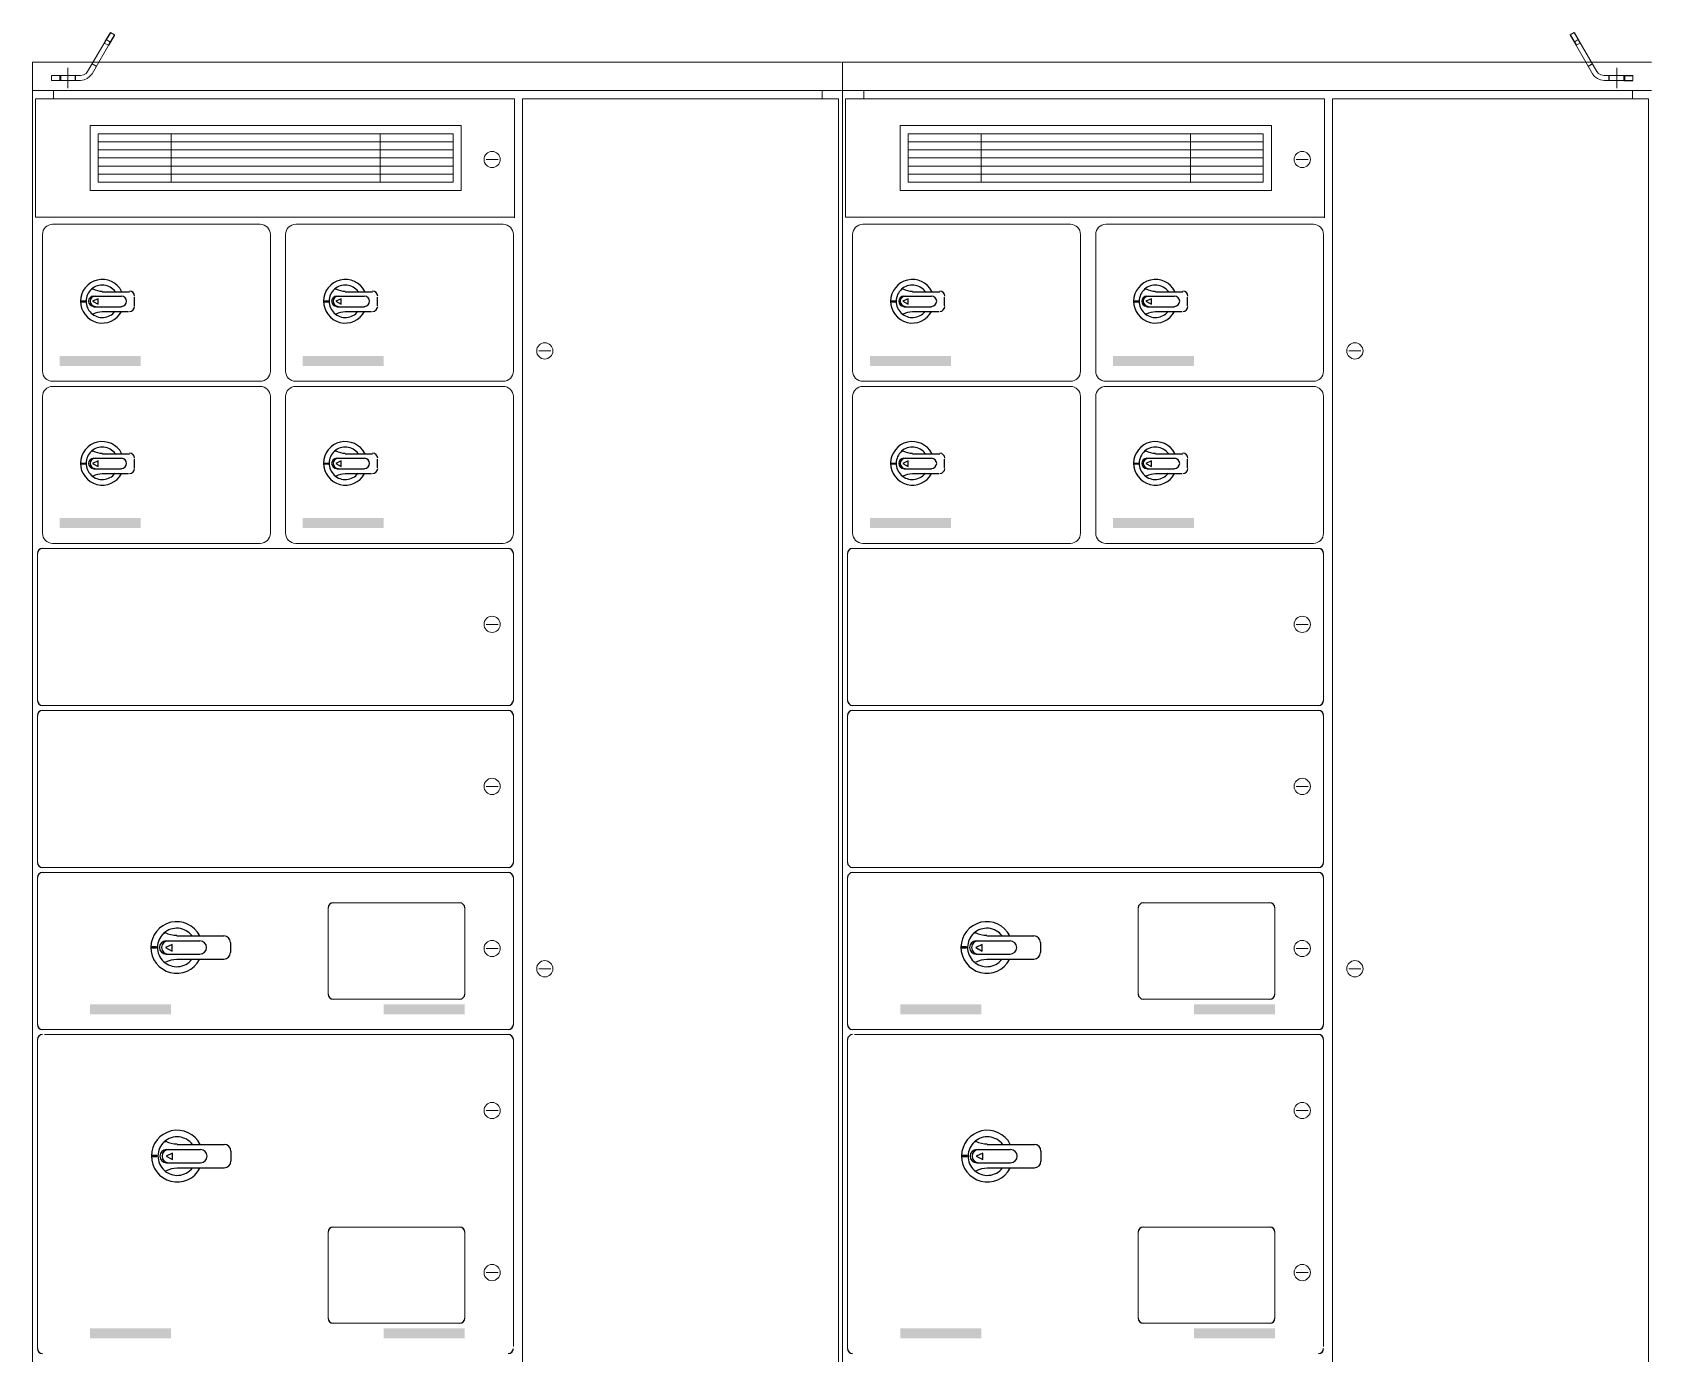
# Model space of a CAD drawing. Extents: x -5343388 to 7033982, y -486386 to 188356.
# Drawn here: x 889465 to 893782, y 136439 to 139961 of the extents above; entities that cross this region are included whole.
import ezdxf

# ---------------------------------------------------------------- set-up
doc = ezdxf.new("R2010")
doc.units = 0
doc.header["$MEASUREMENT"] = 0
doc.linetypes.add('EPLANLINE7', pattern=[0])
doc.layers.add('E12', color=40, linetype='Continuous', lineweight=20)

msp = doc.modelspace()

# ---------------------------------------------------------------- linework, layer by layer
at = {"layer": 'E12', "color": 1, "linetype": 'EPLANLINE7', "lineweight": 13}
for p, q in [((889673.04627, 139961.08138), (889612.29627, 139857.13138)), ((889683.84627, 139954.33138), (889624.44627, 139850.38138)), ((889667.64627, 139927.33138), (889656.84627, 139932.73138)), ((889673.04627, 139935.43138), (889662.24627, 139942.18138)), ((889683.84627, 139954.33138), (889673.04627, 139961.08138)), ((893565.09627, 139954.33138), (893575.89627, 139961.08138)), ((893565.09627, 139954.33138), (893624.49627, 139850.38138)), ((893575.89627, 139961.08138), (893636.64627, 139857.13138)), ((893575.89627, 139935.43138), (893586.69627, 139942.18138)), ((893581.29627, 139927.33138), (893592.09627, 139932.73138)), ((889465.14627, 135129.43138), (889465.14627, 139881.43138)), ((891622.44627, 139881.43138), (889465.14627, 139881.43138)), ((891625.14627, 139881.43138), (891625.14627, 135129.43138)), ((891625.14627, 135129.43138), (891625.14627, 139881.43138)), ((893782.44627, 139881.43138), (891625.14627, 139881.43138)), ((889516.44627, 139832.83138), (889516.44627, 139846.33138)), ((889593.39627, 139846.33138), (889516.44627, 139846.33138)), ((889538.04627, 139832.83138), (889538.04627, 139846.33138)), ((889540.74627, 139832.83138), (889540.74627, 139846.33138)), ((889559.64627, 139812.58138), (889559.64627, 139866.58138)), ((889579.89627, 139832.83138), (889579.89627, 139846.33138)), ((889601.49627, 139847.68138), (889593.39627, 139846.33138)), ((889608.24627, 139851.73138), (889601.49627, 139847.68138)), ((889610.94627, 139838.23138), (889602.84627, 139834.18138)), ((889612.29627, 139857.13138), (889608.24627, 139851.73138)), ((889617.69627, 139843.63138), (889610.94627, 139838.23138)), ((889624.44627, 139850.38138), (889617.69627, 139843.63138)), ((889635.24627, 139870.63138), (889624.44627, 139877.38138)), ((893624.49627, 139850.38138), (893629.89627, 139843.63138)), ((893629.89627, 139843.63138), (893637.99627, 139838.23138)), ((893636.64627, 139857.13138), (893640.69627, 139851.73138)), ((893637.99627, 139838.23138), (893646.09627, 139834.18138)), ((893640.69627, 139851.73138), (893647.44627, 139847.68138)), ((893647.44627, 139847.68138), (893655.54627, 139846.33138)), ((893655.54627, 139846.33138), (893732.49627, 139846.33138)), ((893669.04627, 139832.83138), (893669.04627, 139846.33138)), ((893689.29627, 139812.58138), (893689.29627, 139866.58138)), ((893708.19627, 139832.83138), (893708.19627, 139846.33138)), ((893710.89627, 139832.83138), (893710.89627, 139846.33138)), ((893732.49627, 139832.83138), (893732.49627, 139846.33138)), ((889465.14627, 139805.83138), (891622.44627, 139805.83138)), ((889593.39627, 139832.83138), (889516.44627, 139832.83138)), ((889521.84627, 139805.83138), (889521.84627, 139784.23138)), ((889602.84627, 139834.18138), (889593.39627, 139832.83138)), ((891571.14627, 139784.23138), (891571.14627, 139805.83138)), ((891625.14627, 139805.83138), (893782.44627, 139805.83138)), ((891681.84627, 139805.83138), (891681.84627, 139784.23138)), ((893646.09627, 139834.18138), (893655.54627, 139832.83138)), ((893655.54627, 139832.83138), (893732.49627, 139832.83138)), ((893731.14627, 139784.23138), (893731.14627, 139805.83138)), ((889473.24627, 139784.23138), (890750.34627, 139784.23138)), ((889473.24627, 139784.23138), (889473.24627, 139468.33138)), ((890750.34627, 139784.23138), (890750.34627, 139466.98138)), ((890771.94627, 139784.23138), (890771.94627, 135194.23138)), ((890771.94627, 139784.23138), (891614.34627, 139784.23138)), ((891614.34627, 139784.23138), (891614.34627, 135194.23138)), ((891633.24627, 139784.23138), (892910.34627, 139784.23138)), ((891633.24627, 139784.23138), (891633.24627, 139468.33138)), ((892910.34627, 139784.23138), (892910.34627, 139466.98138)), ((892931.94627, 139784.23138), (892931.94627, 135194.23138)), ((892931.94627, 139784.23138), (893774.34627, 139784.23138)), ((893774.34627, 139784.23138), (893774.34627, 135194.23138)), ((889619.04627, 139712.68138), (890608.59627, 139712.68138)), ((889619.04627, 139539.88138), (889619.04627, 139712.68138)), ((890608.59627, 139712.68138), (890608.59627, 139539.88138)), ((891779.04627, 139712.68138), (892768.59627, 139712.68138)), ((891779.04627, 139539.88138), (891779.04627, 139712.68138)), ((892768.59627, 139712.68138), (892768.59627, 139539.88138)), ((889640.64627, 139691.08138), (890586.99627, 139691.08138)), ((889640.64627, 139561.48138), (889640.64627, 139691.08138)), ((889640.64627, 139669.48138), (890586.99627, 139669.48138)), ((889835.04627, 139691.08138), (889835.04627, 139561.48138)), ((890392.59627, 139691.08138), (890392.59627, 139561.48138)), ((890586.99627, 139691.08138), (890586.99627, 139561.48138)), ((891800.64627, 139691.08138), (892746.99627, 139691.08138)), ((891800.64627, 139561.48138), (891800.64627, 139691.08138)), ((891800.64627, 139669.48138), (892746.99627, 139669.48138)), ((891995.04627, 139691.08138), (891995.04627, 139561.48138)), ((892552.59627, 139691.08138), (892552.59627, 139561.48138)), ((892746.99627, 139691.08138), (892746.99627, 139561.48138)), ((889640.64627, 139647.88138), (890586.99627, 139647.88138)), ((889640.64627, 139626.28138), (890586.99627, 139626.28138)), ((890674.74627, 139622.23138), (890707.14627, 139622.23138)), ((891800.64627, 139647.88138), (892746.99627, 139647.88138)), ((891800.64627, 139626.28138), (892746.99627, 139626.28138)), ((892834.74627, 139622.23138), (892867.14627, 139622.23138)), ((889640.64627, 139604.68138), (890586.99627, 139604.68138)), ((889640.64627, 139583.08138), (890586.99627, 139583.08138)), ((891800.64627, 139604.68138), (892746.99627, 139604.68138)), ((891800.64627, 139583.08138), (892746.99627, 139583.08138)), ((890608.59627, 139539.88138), (889619.04627, 139539.88138)), ((890586.99627, 139561.48138), (889640.64627, 139561.48138)), ((892768.59627, 139539.88138), (891779.04627, 139539.88138)), ((892746.99627, 139561.48138), (891800.64627, 139561.48138)), ((890750.34627, 139468.33138), (889473.24627, 139468.33138)), ((889519.14627, 139449.43138), (890072.64627, 139449.43138)), ((890167.14627, 139449.43138), (890720.64627, 139449.43138)), ((892910.34627, 139468.33138), (891633.24627, 139468.33138)), ((891679.14627, 139449.43138), (892232.64627, 139449.43138)), ((892327.14627, 139449.43138), (892880.64627, 139449.43138)), ((889492.14627, 139057.93138), (889492.14627, 139422.43138)), ((890099.64627, 139422.43138), (890099.64627, 139057.93138)), ((890140.14627, 139057.93138), (890140.14627, 139422.43138)), ((890747.64627, 139422.43138), (890747.64627, 139057.93138)), ((891652.14627, 139057.93138), (891652.14627, 139422.43138)), ((892259.64627, 139422.43138), (892259.64627, 139057.93138)), ((892300.14627, 139057.93138), (892300.14627, 139422.43138)), ((892907.64627, 139422.43138), (892907.64627, 139057.93138)), ((890815.14627, 139111.93138), (890847.54627, 139111.93138)), ((892975.14627, 139111.93138), (893007.54627, 139111.93138)), ((889519.14627, 139030.93138), (890072.64627, 139030.93138)), ((889519.14627, 139017.43138), (890072.64627, 139017.43138)), ((890167.14627, 139030.93138), (890720.64627, 139030.93138)), ((890167.14627, 139017.43138), (890720.64627, 139017.43138)), ((891679.14627, 139030.93138), (892232.64627, 139030.93138)), ((891679.14627, 139017.43138), (892232.64627, 139017.43138)), ((892327.14627, 139030.93138), (892880.64627, 139030.93138)), ((892327.14627, 139017.43138), (892880.64627, 139017.43138)), ((889492.14627, 138625.93138), (889492.14627, 138990.43138)), ((890099.64627, 138990.43138), (890099.64627, 138625.93138)), ((890140.14627, 138625.93138), (890140.14627, 138990.43138)), ((890747.64627, 138990.43138), (890747.64627, 138625.93138)), ((891652.14627, 138625.93138), (891652.14627, 138990.43138)), ((892259.64627, 138990.43138), (892259.64627, 138625.93138)), ((892300.14627, 138625.93138), (892300.14627, 138990.43138)), ((892907.64627, 138990.43138), (892907.64627, 138625.93138)), ((890734.14627, 138585.43138), (889492.14627, 138585.43138)), ((889519.14627, 138598.93138), (890072.64627, 138598.93138)), ((890167.14627, 138598.93138), (890720.64627, 138598.93138)), ((892894.14627, 138585.43138), (891652.14627, 138585.43138)), ((891679.14627, 138598.93138), (892232.64627, 138598.93138)), ((892327.14627, 138598.93138), (892880.64627, 138598.93138)), ((889478.64627, 138571.93138), (889478.64627, 138180.43138)), ((890747.64627, 138180.43138), (890747.64627, 138571.93138)), ((891638.64627, 138571.93138), (891638.64627, 138180.43138)), ((892907.64627, 138180.43138), (892907.64627, 138571.93138)), ((890674.74627, 138382.93138), (890707.14627, 138382.93138)), ((892834.74627, 138382.93138), (892867.14627, 138382.93138)), ((889492.14627, 138166.93138), (890734.14627, 138166.93138)), ((891652.14627, 138166.93138), (892894.14627, 138166.93138)), ((889478.64627, 138139.93138), (889478.64627, 137748.43138)), ((890734.14627, 138153.43138), (889492.14627, 138153.43138)), ((890747.64627, 137748.43138), (890747.64627, 138139.93138)), ((891638.64627, 138139.93138), (891638.64627, 137748.43138)), ((892894.14627, 138153.43138), (891652.14627, 138153.43138)), ((892907.64627, 137748.43138), (892907.64627, 138139.93138)), ((890674.74627, 137950.93138), (890707.14627, 137950.93138)), ((892834.74627, 137950.93138), (892867.14627, 137950.93138)), ((889492.14627, 137734.93138), (890734.14627, 137734.93138)), ((891652.14627, 137734.93138), (892894.14627, 137734.93138)), ((889478.64627, 137707.93138), (889478.64627, 137316.43138)), ((890734.14627, 137721.43138), (889492.14627, 137721.43138)), ((890747.64627, 137316.43138), (890747.64627, 137707.93138)), ((891638.64627, 137707.93138), (891638.64627, 137316.43138)), ((892894.14627, 137721.43138), (891652.14627, 137721.43138)), ((892907.64627, 137316.43138), (892907.64627, 137707.93138)), ((890267.04627, 137640.43138), (890604.54627, 137640.43138)), ((892427.04627, 137640.43138), (892764.54627, 137640.43138)), ((890253.54627, 137397.43138), (890253.54627, 137626.93138)), ((890618.04627, 137626.93138), (890618.04627, 137397.43138)), ((892413.54627, 137397.43138), (892413.54627, 137626.93138)), ((892778.04627, 137626.93138), (892778.04627, 137397.43138)), ((890674.74627, 137518.93138), (890707.14627, 137518.93138)), ((892834.74627, 137518.93138), (892867.14627, 137518.93138)), ((890815.14627, 137464.93138), (890847.54627, 137464.93138)), ((892975.14627, 137464.93138), (893007.54627, 137464.93138)), ((890604.54627, 137383.93138), (890267.04627, 137383.93138)), ((892764.54627, 137383.93138), (892427.04627, 137383.93138)), ((889492.14627, 137302.93138), (890734.14627, 137302.93138)), ((891652.14627, 137302.93138), (892894.14627, 137302.93138)), ((889478.64627, 137275.93138), (889478.64627, 136452.43138)), ((890734.14627, 137289.43138), (889497.54627, 137289.43138)), ((890747.64627, 137275.93138), (890747.64627, 136457.83138)), ((891638.64627, 137275.93138), (891638.64627, 136452.43138)), ((892894.14627, 137289.43138), (891657.54627, 137289.43138)), ((892907.64627, 137275.93138), (892907.64627, 136457.83138)), ((890674.74627, 137086.93138), (890707.14627, 137086.93138)), ((892834.74627, 137086.93138), (892867.14627, 137086.93138)), ((890267.04627, 136776.43138), (890604.54627, 136776.43138)), ((892427.04627, 136776.43138), (892764.54627, 136776.43138)), ((890253.54627, 136533.43138), (890253.54627, 136762.93138)), ((890618.04627, 136762.93138), (890618.04627, 136533.43138)), ((892413.54627, 136533.43138), (892413.54627, 136762.93138)), ((892778.04627, 136762.93138), (892778.04627, 136533.43138)), ((890674.74627, 136654.93138), (890707.14627, 136654.93138)), ((892834.74627, 136654.93138), (892867.14627, 136654.93138)), ((890604.54627, 136519.93138), (890267.04627, 136519.93138)), ((892764.54627, 136519.93138), (892427.04627, 136519.93138))]:
    msp.add_line(p, q, dxfattribs=at)
at = {"layer": 'E12', "color": 1, "linetype": 'EPLANLINE7', "lineweight": 25}
for p, q in [((889662.24627, 139942.18138), (889656.84627, 139932.73138)), ((889673.04627, 139961.08138), (889662.24627, 139942.18138)), ((889683.84627, 139954.33138), (889667.64627, 139927.33138)), ((893565.09627, 139954.33138), (893581.29627, 139927.33138)), ((893575.89627, 139961.08138), (893586.69627, 139942.18138)), ((893586.69627, 139942.18138), (893592.09627, 139932.73138)), ((889579.89627, 139832.83138), (889579.89627, 139846.33138)), ((893613.69627, 139870.63138), (893624.49627, 139877.38138)), ((893669.04627, 139832.83138), (893669.04627, 139846.33138)), ((893708.19627, 139846.33138), (893732.49627, 139846.33138)), ((893708.19627, 139832.83138), (893732.49627, 139832.83138)), ((889594.74627, 139244.23138), (889594.74627, 139242.88138)), ((889594.74627, 139244.23138), (889594.74627, 139242.88138)), ((889606.89627, 139244.23138), (889594.74627, 139244.23138)), ((889606.89627, 139244.23138), (889594.74627, 139244.23138)), ((889594.74627, 139242.88138), (889606.89627, 139242.88138)), ((889594.74627, 139242.88138), (889606.89627, 139242.88138)), ((889606.89627, 139242.88138), (889606.89627, 139244.23138)), ((889606.89627, 139242.88138), (889606.89627, 139244.23138)), ((889640.64627, 139250.98138), (889625.79627, 139244.23138)), ((889640.64627, 139250.98138), (889625.79627, 139244.23138)), ((889625.79627, 139244.23138), (889640.64627, 139236.13138)), ((889625.79627, 139244.23138), (889640.64627, 139236.13138)), ((889628.49627, 139257.73138), (889702.74627, 139257.73138)), ((889628.49627, 139257.73138), (889702.74627, 139257.73138)), ((889640.64627, 139236.13138), (889640.64627, 139250.98138)), ((889640.64627, 139236.13138), (889640.64627, 139250.98138)), ((889651.44627, 139269.88138), (889724.34627, 139269.88138)), ((889736.49627, 139255.03138), (889736.49627, 139232.08138)), ((890242.74627, 139244.23138), (890242.74627, 139242.88138)), ((890242.74627, 139244.23138), (890242.74627, 139242.88138)), ((890254.89627, 139244.23138), (890242.74627, 139244.23138)), ((890254.89627, 139244.23138), (890242.74627, 139244.23138)), ((890242.74627, 139242.88138), (890254.89627, 139242.88138)), ((890242.74627, 139242.88138), (890254.89627, 139242.88138)), ((890254.89627, 139242.88138), (890254.89627, 139244.23138)), ((890254.89627, 139242.88138), (890254.89627, 139244.23138)), ((890288.64627, 139250.98138), (890273.79627, 139244.23138)), ((890288.64627, 139250.98138), (890273.79627, 139244.23138)), ((890273.79627, 139244.23138), (890288.64627, 139236.13138)), ((890273.79627, 139244.23138), (890288.64627, 139236.13138)), ((890276.49627, 139257.73138), (890350.74627, 139257.73138)), ((890276.49627, 139257.73138), (890350.74627, 139257.73138)), ((890288.64627, 139236.13138), (890288.64627, 139250.98138)), ((890288.64627, 139236.13138), (890288.64627, 139250.98138)), ((890299.44627, 139269.88138), (890372.34627, 139269.88138)), ((890384.49627, 139255.03138), (890384.49627, 139232.08138)), ((891754.74627, 139244.23138), (891754.74627, 139242.88138)), ((891754.74627, 139244.23138), (891754.74627, 139242.88138)), ((891766.89627, 139244.23138), (891754.74627, 139244.23138)), ((891766.89627, 139244.23138), (891754.74627, 139244.23138)), ((891754.74627, 139242.88138), (891766.89627, 139242.88138)), ((891754.74627, 139242.88138), (891766.89627, 139242.88138)), ((891766.89627, 139242.88138), (891766.89627, 139244.23138)), ((891766.89627, 139242.88138), (891766.89627, 139244.23138)), ((891800.64627, 139250.98138), (891785.79627, 139244.23138)), ((891800.64627, 139250.98138), (891785.79627, 139244.23138)), ((891785.79627, 139244.23138), (891800.64627, 139236.13138)), ((891785.79627, 139244.23138), (891800.64627, 139236.13138)), ((891788.49627, 139257.73138), (891862.74627, 139257.73138)), ((891788.49627, 139257.73138), (891862.74627, 139257.73138)), ((891800.64627, 139236.13138), (891800.64627, 139250.98138)), ((891800.64627, 139236.13138), (891800.64627, 139250.98138)), ((891811.44627, 139269.88138), (891884.34627, 139269.88138)), ((891896.49627, 139255.03138), (891896.49627, 139232.08138)), ((892402.74627, 139244.23138), (892402.74627, 139242.88138)), ((892402.74627, 139244.23138), (892402.74627, 139242.88138)), ((892414.89627, 139244.23138), (892402.74627, 139244.23138)), ((892414.89627, 139244.23138), (892402.74627, 139244.23138)), ((892402.74627, 139242.88138), (892414.89627, 139242.88138)), ((892402.74627, 139242.88138), (892414.89627, 139242.88138)), ((892414.89627, 139242.88138), (892414.89627, 139244.23138)), ((892414.89627, 139242.88138), (892414.89627, 139244.23138)), ((892448.64627, 139250.98138), (892433.79627, 139244.23138)), ((892448.64627, 139250.98138), (892433.79627, 139244.23138)), ((892433.79627, 139244.23138), (892448.64627, 139236.13138)), ((892433.79627, 139244.23138), (892448.64627, 139236.13138)), ((892436.49627, 139257.73138), (892510.74627, 139257.73138)), ((892436.49627, 139257.73138), (892510.74627, 139257.73138)), ((892448.64627, 139236.13138), (892448.64627, 139250.98138)), ((892448.64627, 139236.13138), (892448.64627, 139250.98138)), ((892459.44627, 139269.88138), (892532.34627, 139269.88138)), ((892544.49627, 139255.03138), (892544.49627, 139232.08138)), ((889621.74627, 139211.83138), (889621.74627, 139211.83138)), ((889621.74627, 139211.83138), (889621.74627, 139211.83138)), ((889628.49627, 139229.38138), (889702.74627, 139229.38138)), ((889628.49627, 139229.38138), (889702.74627, 139229.38138)), ((889651.44627, 139217.23138), (889721.64627, 139217.23138)), ((890269.74627, 139211.83138), (890269.74627, 139211.83138)), ((890269.74627, 139211.83138), (890269.74627, 139211.83138)), ((890276.49627, 139229.38138), (890350.74627, 139229.38138)), ((890276.49627, 139229.38138), (890350.74627, 139229.38138)), ((890299.44627, 139217.23138), (890369.64627, 139217.23138)), ((891781.74627, 139211.83138), (891781.74627, 139211.83138)), ((891781.74627, 139211.83138), (891781.74627, 139211.83138)), ((891788.49627, 139229.38138), (891862.74627, 139229.38138)), ((891788.49627, 139229.38138), (891862.74627, 139229.38138)), ((891811.44627, 139217.23138), (891881.64627, 139217.23138)), ((892429.74627, 139211.83138), (892429.74627, 139211.83138)), ((892429.74627, 139211.83138), (892429.74627, 139211.83138)), ((892436.49627, 139229.38138), (892510.74627, 139229.38138)), ((892436.49627, 139229.38138), (892510.74627, 139229.38138)), ((892459.44627, 139217.23138), (892529.64627, 139217.23138)), ((889594.74627, 138812.23138), (889594.74627, 138810.88138)), ((889594.74627, 138812.23138), (889594.74627, 138810.88138)), ((889606.89627, 138812.23138), (889594.74627, 138812.23138)), ((889606.89627, 138812.23138), (889594.74627, 138812.23138)), ((889594.74627, 138810.88138), (889606.89627, 138810.88138)), ((889594.74627, 138810.88138), (889606.89627, 138810.88138)), ((889606.89627, 138810.88138), (889606.89627, 138812.23138)), ((889606.89627, 138810.88138), (889606.89627, 138812.23138)), ((889640.64627, 138818.98138), (889625.79627, 138812.23138)), ((889640.64627, 138818.98138), (889625.79627, 138812.23138)), ((889625.79627, 138812.23138), (889640.64627, 138804.13138)), ((889625.79627, 138812.23138), (889640.64627, 138804.13138)), ((889628.49627, 138825.73138), (889702.74627, 138825.73138)), ((889628.49627, 138825.73138), (889702.74627, 138825.73138)), ((889640.64627, 138804.13138), (889640.64627, 138818.98138)), ((889640.64627, 138804.13138), (889640.64627, 138818.98138)), ((889651.44627, 138837.88138), (889724.34627, 138837.88138)), ((889736.49627, 138823.03138), (889736.49627, 138800.08138)), ((890242.74627, 138812.23138), (890242.74627, 138810.88138)), ((890242.74627, 138812.23138), (890242.74627, 138810.88138)), ((890254.89627, 138812.23138), (890242.74627, 138812.23138)), ((890254.89627, 138812.23138), (890242.74627, 138812.23138)), ((890242.74627, 138810.88138), (890254.89627, 138810.88138)), ((890242.74627, 138810.88138), (890254.89627, 138810.88138)), ((890254.89627, 138810.88138), (890254.89627, 138812.23138)), ((890254.89627, 138810.88138), (890254.89627, 138812.23138)), ((890288.64627, 138818.98138), (890273.79627, 138812.23138)), ((890288.64627, 138818.98138), (890273.79627, 138812.23138)), ((890273.79627, 138812.23138), (890288.64627, 138804.13138)), ((890273.79627, 138812.23138), (890288.64627, 138804.13138)), ((890276.49627, 138825.73138), (890350.74627, 138825.73138)), ((890276.49627, 138825.73138), (890350.74627, 138825.73138)), ((890288.64627, 138804.13138), (890288.64627, 138818.98138)), ((890288.64627, 138804.13138), (890288.64627, 138818.98138)), ((890299.44627, 138837.88138), (890372.34627, 138837.88138)), ((890384.49627, 138823.03138), (890384.49627, 138800.08138)), ((891754.74627, 138812.23138), (891754.74627, 138810.88138)), ((891754.74627, 138812.23138), (891754.74627, 138810.88138)), ((891766.89627, 138812.23138), (891754.74627, 138812.23138)), ((891766.89627, 138812.23138), (891754.74627, 138812.23138)), ((891754.74627, 138810.88138), (891766.89627, 138810.88138)), ((891754.74627, 138810.88138), (891766.89627, 138810.88138)), ((891766.89627, 138810.88138), (891766.89627, 138812.23138)), ((891766.89627, 138810.88138), (891766.89627, 138812.23138)), ((891800.64627, 138818.98138), (891785.79627, 138812.23138)), ((891800.64627, 138818.98138), (891785.79627, 138812.23138)), ((891785.79627, 138812.23138), (891800.64627, 138804.13138)), ((891785.79627, 138812.23138), (891800.64627, 138804.13138)), ((891788.49627, 138825.73138), (891862.74627, 138825.73138)), ((891788.49627, 138825.73138), (891862.74627, 138825.73138)), ((891800.64627, 138804.13138), (891800.64627, 138818.98138)), ((891800.64627, 138804.13138), (891800.64627, 138818.98138)), ((891811.44627, 138837.88138), (891884.34627, 138837.88138)), ((891896.49627, 138823.03138), (891896.49627, 138800.08138)), ((892402.74627, 138812.23138), (892402.74627, 138810.88138)), ((892402.74627, 138812.23138), (892402.74627, 138810.88138)), ((892414.89627, 138812.23138), (892402.74627, 138812.23138)), ((892414.89627, 138812.23138), (892402.74627, 138812.23138)), ((892402.74627, 138810.88138), (892414.89627, 138810.88138)), ((892402.74627, 138810.88138), (892414.89627, 138810.88138)), ((892414.89627, 138810.88138), (892414.89627, 138812.23138)), ((892414.89627, 138810.88138), (892414.89627, 138812.23138)), ((892448.64627, 138818.98138), (892433.79627, 138812.23138)), ((892448.64627, 138818.98138), (892433.79627, 138812.23138)), ((892433.79627, 138812.23138), (892448.64627, 138804.13138)), ((892433.79627, 138812.23138), (892448.64627, 138804.13138)), ((892436.49627, 138825.73138), (892510.74627, 138825.73138)), ((892436.49627, 138825.73138), (892510.74627, 138825.73138)), ((892448.64627, 138804.13138), (892448.64627, 138818.98138)), ((892448.64627, 138804.13138), (892448.64627, 138818.98138)), ((892459.44627, 138837.88138), (892532.34627, 138837.88138)), ((892544.49627, 138823.03138), (892544.49627, 138800.08138)), ((889621.74627, 138779.83138), (889621.74627, 138779.83138)), ((889621.74627, 138779.83138), (889621.74627, 138779.83138)), ((889628.49627, 138797.38138), (889702.74627, 138797.38138)), ((889628.49627, 138797.38138), (889702.74627, 138797.38138)), ((889651.44627, 138785.23138), (889721.64627, 138785.23138)), ((890269.74627, 138779.83138), (890269.74627, 138779.83138)), ((890269.74627, 138779.83138), (890269.74627, 138779.83138)), ((890276.49627, 138797.38138), (890350.74627, 138797.38138)), ((890276.49627, 138797.38138), (890350.74627, 138797.38138)), ((890299.44627, 138785.23138), (890369.64627, 138785.23138)), ((891781.74627, 138779.83138), (891781.74627, 138779.83138)), ((891781.74627, 138779.83138), (891781.74627, 138779.83138)), ((891788.49627, 138797.38138), (891862.74627, 138797.38138)), ((891788.49627, 138797.38138), (891862.74627, 138797.38138)), ((891811.44627, 138785.23138), (891881.64627, 138785.23138)), ((892429.74627, 138779.83138), (892429.74627, 138779.83138)), ((892429.74627, 138779.83138), (892429.74627, 138779.83138)), ((892436.49627, 138797.38138), (892510.74627, 138797.38138)), ((892436.49627, 138797.38138), (892510.74627, 138797.38138)), ((892459.44627, 138785.23138), (892529.64627, 138785.23138)), ((889849.89627, 137552.68138), (889975.44627, 137552.68138)), ((889849.89627, 137552.68138), (889975.44627, 137552.68138)), ((892009.89627, 137552.68138), (892135.44627, 137552.68138)), ((892009.89627, 137552.68138), (892135.44627, 137552.68138)), ((889782.39627, 137522.98138), (889782.39627, 137520.28138)), ((889782.39627, 137522.98138), (889782.39627, 137520.28138)), ((889795.89627, 137522.98138), (889782.39627, 137522.98138)), ((889795.89627, 137522.98138), (889782.39627, 137522.98138)), ((889782.39627, 137520.28138), (889795.89627, 137520.28138)), ((889782.39627, 137520.28138), (889795.89627, 137520.28138)), ((889795.89627, 137520.28138), (889795.89627, 137522.98138)), ((889795.89627, 137520.28138), (889795.89627, 137522.98138)), ((889837.74627, 137529.73138), (889820.19627, 137521.63138)), ((889837.74627, 137529.73138), (889820.19627, 137521.63138)), ((889820.19627, 137521.63138), (889837.74627, 137512.18138)), ((889820.19627, 137521.63138), (889837.74627, 137512.18138)), ((889821.54627, 137539.18138), (889911.99627, 137539.18138)), ((889821.54627, 137539.18138), (889911.99627, 137539.18138)), ((889837.74627, 137512.18138), (889837.74627, 137529.73138)), ((889837.74627, 137512.18138), (889837.74627, 137529.73138)), ((889992.99627, 137535.13138), (889992.99627, 137508.13138)), ((889992.99627, 137535.13138), (889992.99627, 137508.13138)), ((891942.39627, 137522.98138), (891942.39627, 137520.28138)), ((891942.39627, 137522.98138), (891942.39627, 137520.28138)), ((891955.89627, 137522.98138), (891942.39627, 137522.98138)), ((891955.89627, 137522.98138), (891942.39627, 137522.98138)), ((891942.39627, 137520.28138), (891955.89627, 137520.28138)), ((891942.39627, 137520.28138), (891955.89627, 137520.28138)), ((891955.89627, 137520.28138), (891955.89627, 137522.98138)), ((891955.89627, 137520.28138), (891955.89627, 137522.98138)), ((891997.74627, 137529.73138), (891980.19627, 137521.63138)), ((891997.74627, 137529.73138), (891980.19627, 137521.63138)), ((891980.19627, 137521.63138), (891997.74627, 137512.18138)), ((891980.19627, 137521.63138), (891997.74627, 137512.18138)), ((891981.54627, 137539.18138), (892071.99627, 137539.18138)), ((891981.54627, 137539.18138), (892071.99627, 137539.18138)), ((891997.74627, 137512.18138), (891997.74627, 137529.73138)), ((891997.74627, 137512.18138), (891997.74627, 137529.73138)), ((892152.99627, 137535.13138), (892152.99627, 137508.13138)), ((892152.99627, 137535.13138), (892152.99627, 137508.13138)), ((889814.79627, 137483.83138), (889814.79627, 137483.83138)), ((889814.79627, 137483.83138), (889814.79627, 137483.83138)), ((889821.54627, 137504.08138), (889911.99627, 137504.08138)), ((889821.54627, 137504.08138), (889911.99627, 137504.08138)), ((889849.89627, 137490.58138), (889975.44627, 137490.58138)), ((889849.89627, 137490.58138), (889975.44627, 137490.58138)), ((891974.79627, 137483.83138), (891974.79627, 137483.83138)), ((891974.79627, 137483.83138), (891974.79627, 137483.83138)), ((891981.54627, 137504.08138), (892071.99627, 137504.08138)), ((891981.54627, 137504.08138), (892071.99627, 137504.08138)), ((892009.89627, 137490.58138), (892135.44627, 137490.58138)), ((892009.89627, 137490.58138), (892135.44627, 137490.58138)), ((889851.24627, 136996.48138), (889976.79627, 136996.48138)), ((889851.24627, 136996.48138), (889976.79627, 136996.48138)), ((892011.24627, 136996.48138), (892136.79627, 136996.48138)), ((892011.24627, 136996.48138), (892136.79627, 136996.48138)), ((889783.74627, 136966.78138), (889783.74627, 136964.08138)), ((889783.74627, 136966.78138), (889783.74627, 136964.08138)), ((889797.24627, 136966.78138), (889783.74627, 136966.78138)), ((889797.24627, 136966.78138), (889783.74627, 136966.78138)), ((889783.74627, 136964.08138), (889797.24627, 136964.08138)), ((889783.74627, 136964.08138), (889797.24627, 136964.08138)), ((889797.24627, 136964.08138), (889797.24627, 136966.78138)), ((889797.24627, 136964.08138), (889797.24627, 136966.78138)), ((889839.09627, 136973.53138), (889821.54627, 136965.43138)), ((889839.09627, 136973.53138), (889821.54627, 136965.43138)), ((889821.54627, 136965.43138), (889839.09627, 136955.98138)), ((889821.54627, 136965.43138), (889839.09627, 136955.98138)), ((889822.89627, 136982.98138), (889913.34627, 136982.98138)), ((889822.89627, 136982.98138), (889913.34627, 136982.98138)), ((889822.89627, 136947.88138), (889913.34627, 136947.88138)), ((889822.89627, 136947.88138), (889913.34627, 136947.88138)), ((889839.09627, 136955.98138), (889839.09627, 136973.53138)), ((889839.09627, 136955.98138), (889839.09627, 136973.53138)), ((889994.34627, 136978.93138), (889994.34627, 136951.93138)), ((889994.34627, 136978.93138), (889994.34627, 136951.93138)), ((891943.74627, 136966.78138), (891943.74627, 136964.08138)), ((891943.74627, 136966.78138), (891943.74627, 136964.08138)), ((891957.24627, 136966.78138), (891943.74627, 136966.78138)), ((891957.24627, 136966.78138), (891943.74627, 136966.78138)), ((891943.74627, 136964.08138), (891957.24627, 136964.08138)), ((891943.74627, 136964.08138), (891957.24627, 136964.08138)), ((891957.24627, 136964.08138), (891957.24627, 136966.78138)), ((891957.24627, 136964.08138), (891957.24627, 136966.78138)), ((891999.09627, 136973.53138), (891981.54627, 136965.43138)), ((891999.09627, 136973.53138), (891981.54627, 136965.43138)), ((891981.54627, 136965.43138), (891999.09627, 136955.98138)), ((891981.54627, 136965.43138), (891999.09627, 136955.98138)), ((891982.89627, 136982.98138), (892073.34627, 136982.98138)), ((891982.89627, 136982.98138), (892073.34627, 136982.98138)), ((891982.89627, 136947.88138), (892073.34627, 136947.88138)), ((891982.89627, 136947.88138), (892073.34627, 136947.88138)), ((891999.09627, 136955.98138), (891999.09627, 136973.53138)), ((891999.09627, 136955.98138), (891999.09627, 136973.53138)), ((892154.34627, 136978.93138), (892154.34627, 136951.93138)), ((892154.34627, 136978.93138), (892154.34627, 136951.93138)), ((889816.14627, 136927.63138), (889816.14627, 136927.63138)), ((889816.14627, 136927.63138), (889816.14627, 136927.63138)), ((889851.24627, 136934.38138), (889976.79627, 136934.38138)), ((889851.24627, 136934.38138), (889976.79627, 136934.38138)), ((891976.14627, 136927.63138), (891976.14627, 136927.63138)), ((891976.14627, 136927.63138), (891976.14627, 136927.63138)), ((892011.24627, 136934.38138), (892136.79627, 136934.38138)), ((892011.24627, 136934.38138), (892136.79627, 136934.38138))]:
    msp.add_line(p, q, dxfattribs=at)
at = {"layer": 'E12', "color": 1, "linetype": 'EPLANLINE7', "lineweight": 13, "ltscale": 2}
for centre in [(890690.94627, 139622.23138), (892850.94627, 139622.23138), (890831.34627, 139111.93138), (892991.34627, 139111.93138), (890690.94627, 138382.93138), (892850.94627, 138382.93138), (890690.94627, 137950.93138), (892850.94627, 137950.93138), (890690.94627, 137518.93138), (892850.94627, 137518.93138), (890831.34627, 137464.93138), (892991.34627, 137464.93138), (890690.94627, 137086.93138), (892850.94627, 137086.93138), (890690.94627, 136654.93138), (892850.94627, 136654.93138)]:
    msp.add_circle(centre, 21.6, dxfattribs=at)
for centre, start, end in [((889519.14627, 139422.43138), 90, 180), ((890072.64627, 139422.43138), 0, 90), ((890167.14627, 139422.43138), 90, 180), ((890720.64627, 139422.43138), 0, 90), ((891679.14627, 139422.43138), 90, 180), ((892232.64627, 139422.43138), 0, 90), ((892327.14627, 139422.43138), 90, 180), ((892880.64627, 139422.43138), 0, 90), ((889519.14627, 139057.93138), 180, 270), ((889519.14627, 138990.43138), 90, 180), ((890072.64627, 139057.93138), 270, 0), ((890072.64627, 138990.43138), 0, 90), ((890167.14627, 139057.93138), 180, 270), ((890167.14627, 138990.43138), 90, 180), ((890720.64627, 139057.93138), 270, 0), ((890720.64627, 138990.43138), 0, 90), ((891679.14627, 139057.93138), 180, 270), ((891679.14627, 138990.43138), 90, 180), ((892232.64627, 139057.93138), 270, 0), ((892232.64627, 138990.43138), 0, 90), ((892327.14627, 139057.93138), 180, 270), ((892327.14627, 138990.43138), 90, 180), ((892880.64627, 139057.93138), 270, 0), ((892880.64627, 138990.43138), 0, 90), ((889519.14627, 138625.93138), 180, 270), ((890072.64627, 138625.93138), 270, 0), ((890167.14627, 138625.93138), 180, 270), ((890720.64627, 138625.93138), 270, 0), ((891679.14627, 138625.93138), 180, 270), ((892232.64627, 138625.93138), 270, 0), ((892327.14627, 138625.93138), 180, 270), ((892880.64627, 138625.93138), 270, 0)]:
    msp.add_arc(centre, 27, start, end, dxfattribs=at)
at = {"layer": 'E12', "color": 1, "linetype": 'EPLANLINE7', "lineweight": 25, "ltscale": 2}
for centre, radius, start, end in [((889651.44627, 139244.23138), 58.05, 27, 332), ((889651.44627, 139244.23138), 58.05, 27, 332), ((889651.44627, 139244.23138), 43.2, 132, 227), ((889651.44627, 139244.23138), 43.2, 132, 227), ((889624.44627, 139272.58138), 4.05, 62, 132), ((889624.44627, 139272.58138), 4.05, 62, 132), ((889651.44627, 139244.23138), 43.2, 37, 132), ((889651.44627, 139244.23138), 43.2, 37, 132), ((889651.44627, 139325.23138), 54, 242, 270), ((889651.44627, 139325.23138), 54, 242, 270), ((890299.44627, 139244.23138), 58.05, 27, 332), ((890299.44627, 139244.23138), 58.05, 27, 332), ((890299.44627, 139244.23138), 43.2, 132, 227), ((890299.44627, 139244.23138), 43.2, 132, 227), ((890272.44627, 139272.58138), 4.05, 62, 132), ((890272.44627, 139272.58138), 4.05, 62, 132), ((890299.44627, 139244.23138), 43.2, 37, 132), ((890299.44627, 139244.23138), 43.2, 37, 132), ((890299.44627, 139325.23138), 54, 242, 270), ((890299.44627, 139325.23138), 54, 242, 270), ((891811.44627, 139244.23138), 58.05, 27, 332), ((891811.44627, 139244.23138), 58.05, 27, 332), ((891811.44627, 139244.23138), 43.2, 132, 227), ((891811.44627, 139244.23138), 43.2, 132, 227), ((891784.44627, 139272.58138), 4.05, 62, 132), ((891784.44627, 139272.58138), 4.05, 62, 132), ((891811.44627, 139244.23138), 43.2, 37, 132), ((891811.44627, 139244.23138), 43.2, 37, 132), ((891811.44627, 139325.23138), 54, 242, 270), ((891811.44627, 139325.23138), 54, 242, 270), ((892459.44627, 139244.23138), 58.05, 27, 332), ((892459.44627, 139244.23138), 58.05, 27, 332), ((892459.44627, 139244.23138), 43.2, 132, 227), ((892459.44627, 139244.23138), 43.2, 132, 227), ((892432.44627, 139272.58138), 4.05, 62, 132), ((892432.44627, 139272.58138), 4.05, 62, 132), ((892459.44627, 139244.23138), 43.2, 37, 132), ((892459.44627, 139244.23138), 43.2, 37, 132), ((892459.44627, 139325.23138), 54, 242, 270), ((892459.44627, 139325.23138), 54, 242, 270), ((889628.49627, 139244.23138), 13.5, 90, 270), ((889628.49627, 139244.23138), 13.5, 90, 270), ((889632.54627, 139244.23138), 13.5, 90, 270), ((889632.54627, 139244.23138), 13.5, 90, 270), ((889702.74627, 139244.23138), 13.5, 270, 90), ((889702.74627, 139244.23138), 13.5, 270, 90), ((889724.34627, 139257.73138), 13.5, 0, 90), ((890276.49627, 139244.23138), 13.5, 90, 270), ((890276.49627, 139244.23138), 13.5, 90, 270), ((890280.54627, 139244.23138), 13.5, 90, 270), ((890280.54627, 139244.23138), 13.5, 90, 270), ((890350.74627, 139244.23138), 13.5, 270, 90), ((890350.74627, 139244.23138), 13.5, 270, 90), ((890372.34627, 139257.73138), 13.5, 0, 90), ((891788.49627, 139244.23138), 13.5, 90, 270), ((891788.49627, 139244.23138), 13.5, 90, 270), ((891792.54627, 139244.23138), 13.5, 90, 270), ((891792.54627, 139244.23138), 13.5, 90, 270), ((891862.74627, 139244.23138), 13.5, 270, 90), ((891862.74627, 139244.23138), 13.5, 270, 90), ((891884.34627, 139257.73138), 13.5, 0, 90), ((892436.49627, 139244.23138), 13.5, 90, 270), ((892436.49627, 139244.23138), 13.5, 90, 270), ((892440.54627, 139244.23138), 13.5, 90, 270), ((892440.54627, 139244.23138), 13.5, 90, 270), ((892510.74627, 139244.23138), 13.5, 270, 90), ((892510.74627, 139244.23138), 13.5, 270, 90), ((892532.34627, 139257.73138), 13.5, 0, 90), ((889624.44627, 139214.53138), 4.05, 227, 297), ((889624.44627, 139214.53138), 4.05, 227, 297), ((889651.44627, 139244.23138), 43.2, 227, 322), ((889651.44627, 139244.23138), 43.2, 227, 322), ((889651.44627, 139161.88138), 54, 90, 117), ((889651.44627, 139161.88138), 54, 90, 117), ((889724.34627, 139230.73138), 13.5, 270, 0), ((890272.44627, 139214.53138), 4.05, 227, 297), ((890272.44627, 139214.53138), 4.05, 227, 297), ((890299.44627, 139244.23138), 43.2, 227, 322), ((890299.44627, 139244.23138), 43.2, 227, 322), ((890299.44627, 139161.88138), 54, 90, 117), ((890299.44627, 139161.88138), 54, 90, 117), ((890372.34627, 139230.73138), 13.5, 270, 0), ((891784.44627, 139214.53138), 4.05, 227, 297), ((891784.44627, 139214.53138), 4.05, 227, 297), ((891811.44627, 139244.23138), 43.2, 227, 322), ((891811.44627, 139244.23138), 43.2, 227, 322), ((891811.44627, 139161.88138), 54, 90, 117), ((891811.44627, 139161.88138), 54, 90, 117), ((891884.34627, 139230.73138), 13.5, 270, 0), ((892432.44627, 139214.53138), 4.05, 227, 297), ((892432.44627, 139214.53138), 4.05, 227, 297), ((892459.44627, 139244.23138), 43.2, 227, 322), ((892459.44627, 139244.23138), 43.2, 227, 322), ((892459.44627, 139161.88138), 54, 90, 117), ((892459.44627, 139161.88138), 54, 90, 117), ((892532.34627, 139230.73138), 13.5, 270, 0), ((889651.44627, 138812.23138), 58.05, 27, 332), ((889651.44627, 138812.23138), 58.05, 27, 332), ((889624.44627, 138840.58138), 4.05, 62, 132), ((889624.44627, 138840.58138), 4.05, 62, 132), ((889651.44627, 138812.23138), 43.2, 37, 132), ((889651.44627, 138812.23138), 43.2, 37, 132), ((889651.44627, 138893.23138), 54, 242, 270), ((889651.44627, 138893.23138), 54, 242, 270), ((890299.44627, 138812.23138), 58.05, 27, 332), ((890299.44627, 138812.23138), 58.05, 27, 332), ((890272.44627, 138840.58138), 4.05, 62, 132), ((890272.44627, 138840.58138), 4.05, 62, 132), ((890299.44627, 138812.23138), 43.2, 37, 132), ((890299.44627, 138812.23138), 43.2, 37, 132), ((890299.44627, 138893.23138), 54, 242, 270), ((890299.44627, 138893.23138), 54, 242, 270), ((891811.44627, 138812.23138), 58.05, 27, 332), ((891811.44627, 138812.23138), 58.05, 27, 332), ((891784.44627, 138840.58138), 4.05, 62, 132), ((891784.44627, 138840.58138), 4.05, 62, 132), ((891811.44627, 138812.23138), 43.2, 37, 132), ((891811.44627, 138812.23138), 43.2, 37, 132), ((891811.44627, 138893.23138), 54, 242, 270), ((891811.44627, 138893.23138), 54, 242, 270), ((892459.44627, 138812.23138), 58.05, 27, 332), ((892459.44627, 138812.23138), 58.05, 27, 332), ((892432.44627, 138840.58138), 4.05, 62, 132), ((892432.44627, 138840.58138), 4.05, 62, 132), ((892459.44627, 138812.23138), 43.2, 37, 132), ((892459.44627, 138812.23138), 43.2, 37, 132), ((892459.44627, 138893.23138), 54, 242, 270), ((892459.44627, 138893.23138), 54, 242, 270), ((889651.44627, 138812.23138), 43.2, 132, 227), ((889651.44627, 138812.23138), 43.2, 132, 227), ((889628.49627, 138812.23138), 13.5, 90, 270), ((889628.49627, 138812.23138), 13.5, 90, 270), ((889632.54627, 138812.23138), 13.5, 90, 270), ((889632.54627, 138812.23138), 13.5, 90, 270), ((889702.74627, 138812.23138), 13.5, 270, 90), ((889702.74627, 138812.23138), 13.5, 270, 90), ((889724.34627, 138825.73138), 13.5, 0, 90), ((890299.44627, 138812.23138), 43.2, 132, 227), ((890299.44627, 138812.23138), 43.2, 132, 227), ((890276.49627, 138812.23138), 13.5, 90, 270), ((890276.49627, 138812.23138), 13.5, 90, 270), ((890280.54627, 138812.23138), 13.5, 90, 270), ((890280.54627, 138812.23138), 13.5, 90, 270), ((890350.74627, 138812.23138), 13.5, 270, 90), ((890350.74627, 138812.23138), 13.5, 270, 90), ((890372.34627, 138825.73138), 13.5, 0, 90), ((891811.44627, 138812.23138), 43.2, 132, 227), ((891811.44627, 138812.23138), 43.2, 132, 227), ((891788.49627, 138812.23138), 13.5, 90, 270), ((891788.49627, 138812.23138), 13.5, 90, 270), ((891792.54627, 138812.23138), 13.5, 90, 270), ((891792.54627, 138812.23138), 13.5, 90, 270), ((891862.74627, 138812.23138), 13.5, 270, 90), ((891862.74627, 138812.23138), 13.5, 270, 90), ((891884.34627, 138825.73138), 13.5, 0, 90), ((892459.44627, 138812.23138), 43.2, 132, 227), ((892459.44627, 138812.23138), 43.2, 132, 227), ((892436.49627, 138812.23138), 13.5, 90, 270), ((892436.49627, 138812.23138), 13.5, 90, 270), ((892440.54627, 138812.23138), 13.5, 90, 270), ((892440.54627, 138812.23138), 13.5, 90, 270), ((892510.74627, 138812.23138), 13.5, 270, 90), ((892510.74627, 138812.23138), 13.5, 270, 90), ((892532.34627, 138825.73138), 13.5, 0, 90), ((889624.44627, 138782.53138), 4.05, 227, 297), ((889624.44627, 138782.53138), 4.05, 227, 297), ((889651.44627, 138812.23138), 43.2, 227, 322), ((889651.44627, 138812.23138), 43.2, 227, 322), ((889651.44627, 138729.88138), 54, 90, 117), ((889651.44627, 138729.88138), 54, 90, 117), ((889724.34627, 138798.73138), 13.5, 270, 0), ((890272.44627, 138782.53138), 4.05, 227, 297), ((890272.44627, 138782.53138), 4.05, 227, 297), ((890299.44627, 138812.23138), 43.2, 227, 322), ((890299.44627, 138812.23138), 43.2, 227, 322), ((890299.44627, 138729.88138), 54, 90, 117), ((890299.44627, 138729.88138), 54, 90, 117), ((890372.34627, 138798.73138), 13.5, 270, 0), ((891784.44627, 138782.53138), 4.05, 227, 297), ((891784.44627, 138782.53138), 4.05, 227, 297), ((891811.44627, 138812.23138), 43.2, 227, 322), ((891811.44627, 138812.23138), 43.2, 227, 322), ((891811.44627, 138729.88138), 54, 90, 117), ((891811.44627, 138729.88138), 54, 90, 117), ((891884.34627, 138798.73138), 13.5, 270, 0), ((892432.44627, 138782.53138), 4.05, 227, 297), ((892432.44627, 138782.53138), 4.05, 227, 297), ((892459.44627, 138812.23138), 43.2, 227, 322), ((892459.44627, 138812.23138), 43.2, 227, 322), ((892459.44627, 138729.88138), 54, 90, 117), ((892459.44627, 138729.88138), 54, 90, 117), ((892532.34627, 138798.73138), 13.5, 270, 0), ((889492.14627, 138571.93138), 13.5, 90, 180), ((890734.14627, 138571.93138), 13.5, 0, 90), ((891652.14627, 138571.93138), 13.5, 90, 180), ((892894.14627, 138571.93138), 13.5, 0, 90), ((889492.14627, 138180.43138), 13.5, 180, 270), ((890734.14627, 138180.43138), 13.5, 270, 0), ((891652.14627, 138180.43138), 13.5, 180, 270), ((892894.14627, 138180.43138), 13.5, 270, 0), ((889492.14627, 138139.93138), 13.5, 90, 180), ((890734.14627, 138139.93138), 13.5, 0, 90), ((891652.14627, 138139.93138), 13.5, 90, 180), ((892894.14627, 138139.93138), 13.5, 0, 90), ((889492.14627, 137748.43138), 13.5, 180, 270), ((890734.14627, 137748.43138), 13.5, 270, 0), ((891652.14627, 137748.43138), 13.5, 180, 270), ((892894.14627, 137748.43138), 13.5, 270, 0), ((889492.14627, 137707.93138), 13.5, 90, 180), ((890734.14627, 137707.93138), 13.5, 0, 90), ((891652.14627, 137707.93138), 13.5, 90, 180), ((892894.14627, 137707.93138), 13.5, 0, 90), ((890267.04627, 137626.93138), 13.5, 90, 180), ((890604.54627, 137626.93138), 13.5, 0, 90), ((892427.04627, 137626.93138), 13.5, 90, 180), ((892764.54627, 137626.93138), 13.5, 0, 90), ((889849.89627, 137521.63138), 68.85, 27, 332), ((889849.89627, 137521.63138), 68.85, 27, 332), ((889849.89627, 137521.63138), 51.3, 132, 227), ((889849.89627, 137521.63138), 51.3, 132, 227), ((889817.49627, 137555.38138), 4.05, 62, 132), ((889817.49627, 137555.38138), 4.05, 62, 132), ((889849.89627, 137521.63138), 51.3, 37, 132), ((889849.89627, 137521.63138), 51.3, 37, 132), ((889849.89627, 137618.83138), 64.8, 242, 270), ((889975.44627, 137535.13138), 17.55, 0, 90), ((889975.44627, 137535.13138), 17.55, 0, 90), ((892009.89627, 137521.63138), 68.85, 27, 332), ((892009.89627, 137521.63138), 68.85, 27, 332), ((892009.89627, 137521.63138), 51.3, 132, 227), ((892009.89627, 137521.63138), 51.3, 132, 227), ((891977.49627, 137555.38138), 4.05, 62, 132), ((891977.49627, 137555.38138), 4.05, 62, 132), ((892009.89627, 137521.63138), 51.3, 37, 132), ((892009.89627, 137521.63138), 51.3, 37, 132), ((892009.89627, 137618.83138), 64.8, 242, 270), ((892135.44627, 137535.13138), 17.55, 0, 90), ((892135.44627, 137535.13138), 17.55, 0, 90), ((889821.54627, 137521.63138), 17.55, 90, 270), ((889821.54627, 137521.63138), 17.55, 90, 270), ((889826.94627, 137521.63138), 17.55, 90, 270), ((889826.94627, 137521.63138), 17.55, 90, 270), ((889911.99627, 137521.63138), 17.55, 270, 90), ((889911.99627, 137521.63138), 17.55, 270, 90), ((889975.44627, 137508.13138), 17.55, 270, 0), ((889975.44627, 137508.13138), 17.55, 270, 0), ((891981.54627, 137521.63138), 17.55, 90, 270), ((891981.54627, 137521.63138), 17.55, 90, 270), ((891986.94627, 137521.63138), 17.55, 90, 270), ((891986.94627, 137521.63138), 17.55, 90, 270), ((892071.99627, 137521.63138), 17.55, 270, 90), ((892071.99627, 137521.63138), 17.55, 270, 90), ((892135.44627, 137508.13138), 17.55, 270, 0), ((892135.44627, 137508.13138), 17.55, 270, 0), ((889817.49627, 137486.53138), 4.05, 227, 297), ((889817.49627, 137486.53138), 4.05, 227, 297), ((889849.89627, 137521.63138), 51.3, 227, 322), ((889849.89627, 137521.63138), 51.3, 227, 322), ((889849.89627, 137424.43138), 64.8, 90, 117), ((889849.89627, 137424.43138), 64.8, 90, 117), ((891977.49627, 137486.53138), 4.05, 227, 297), ((891977.49627, 137486.53138), 4.05, 227, 297), ((892009.89627, 137521.63138), 51.3, 227, 322), ((892009.89627, 137521.63138), 51.3, 227, 322), ((892009.89627, 137424.43138), 64.8, 90, 117), ((892009.89627, 137424.43138), 64.8, 90, 117), ((890267.04627, 137397.43138), 13.5, 180, 270), ((890604.54627, 137397.43138), 13.5, 270, 0), ((892427.04627, 137397.43138), 13.5, 180, 270), ((892764.54627, 137397.43138), 13.5, 270, 0), ((889492.14627, 137316.43138), 13.5, 180, 270), ((890734.14627, 137316.43138), 13.5, 270, 0), ((891652.14627, 137316.43138), 13.5, 180, 270), ((892894.14627, 137316.43138), 13.5, 270, 0), ((889492.14627, 137275.93138), 13.5, 90, 180), ((890734.14627, 137275.93138), 13.5, 0, 90), ((891652.14627, 137275.93138), 13.5, 90, 180), ((892894.14627, 137275.93138), 13.5, 0, 90), ((889851.24627, 136965.43138), 68.85, 27, 332), ((889851.24627, 136965.43138), 68.85, 27, 332), ((892011.24627, 136965.43138), 68.85, 27, 332), ((892011.24627, 136965.43138), 68.85, 27, 332), ((889851.24627, 136965.43138), 51.3, 132, 227), ((889851.24627, 136965.43138), 51.3, 132, 227), ((889818.84627, 136999.18138), 4.05, 62, 132), ((889818.84627, 136999.18138), 4.05, 62, 132), ((889851.24627, 136965.43138), 51.3, 37, 132), ((889851.24627, 136965.43138), 51.3, 37, 132), ((889851.24627, 137062.63138), 64.8, 242, 270), ((889851.24627, 137062.63138), 64.8, 242, 270), ((889976.79627, 136978.93138), 17.55, 0, 90), ((889976.79627, 136978.93138), 17.55, 0, 90), ((892011.24627, 136965.43138), 51.3, 132, 227), ((892011.24627, 136965.43138), 51.3, 132, 227), ((891978.84627, 136999.18138), 4.05, 62, 132), ((891978.84627, 136999.18138), 4.05, 62, 132), ((892011.24627, 136965.43138), 51.3, 37, 132), ((892011.24627, 136965.43138), 51.3, 37, 132), ((892011.24627, 137062.63138), 64.8, 242, 270), ((892011.24627, 137062.63138), 64.8, 242, 270), ((892136.79627, 136978.93138), 17.55, 0, 90), ((892136.79627, 136978.93138), 17.55, 0, 90), ((889822.89627, 136965.43138), 17.55, 90, 270), ((889822.89627, 136965.43138), 17.55, 90, 270), ((889828.29627, 136965.43138), 17.55, 90, 270), ((889828.29627, 136965.43138), 17.55, 90, 270), ((889913.34627, 136965.43138), 17.55, 270, 90), ((889913.34627, 136965.43138), 17.55, 270, 90), ((889976.79627, 136951.93138), 17.55, 270, 0), ((889976.79627, 136951.93138), 17.55, 270, 0), ((891982.89627, 136965.43138), 17.55, 90, 270), ((891982.89627, 136965.43138), 17.55, 90, 270), ((891988.29627, 136965.43138), 17.55, 90, 270), ((891988.29627, 136965.43138), 17.55, 90, 270), ((892073.34627, 136965.43138), 17.55, 270, 90), ((892073.34627, 136965.43138), 17.55, 270, 90), ((892136.79627, 136951.93138), 17.55, 270, 0), ((892136.79627, 136951.93138), 17.55, 270, 0), ((889818.84627, 136930.33138), 4.05, 227, 297), ((889818.84627, 136930.33138), 4.05, 227, 297), ((889851.24627, 136965.43138), 51.3, 227, 322), ((889851.24627, 136965.43138), 51.3, 227, 322), ((889851.24627, 136868.23138), 64.8, 90, 117), ((889851.24627, 136868.23138), 64.8, 90, 117), ((891978.84627, 136930.33138), 4.05, 227, 297), ((891978.84627, 136930.33138), 4.05, 227, 297), ((892011.24627, 136965.43138), 51.3, 227, 322), ((892011.24627, 136965.43138), 51.3, 227, 322), ((892011.24627, 136868.23138), 64.8, 90, 117), ((892011.24627, 136868.23138), 64.8, 90, 117), ((890267.04627, 136762.93138), 13.5, 90, 180), ((890604.54627, 136762.93138), 13.5, 0, 90), ((892427.04627, 136762.93138), 13.5, 90, 180), ((892764.54627, 136762.93138), 13.5, 0, 90), ((890267.04627, 136533.43138), 13.5, 180, 270), ((890604.54627, 136533.43138), 13.5, 270, 0), ((892427.04627, 136533.43138), 13.5, 180, 270), ((892764.54627, 136533.43138), 13.5, 270, 0), ((889492.14627, 136452.43138), 13.5, 180, 270), ((890734.14627, 136452.43138), 13.5, 270, 0), ((891652.14627, 136452.43138), 13.5, 180, 270), ((892894.14627, 136452.43138), 13.5, 270, 0)]:
    msp.add_arc(centre, radius, start, end, dxfattribs=at)
at = {"layer": 'E12', "color": 1, "linetype": 'EPLANLINE7', "lineweight": 13, "ltscale": 2}
for points in [[(889538.04627, 139098.43138), (889538.04627, 139071.43138), (889754.04627, 139098.43138), (889754.04627, 139071.43138)], [(890186.04627, 139098.43138), (890186.04627, 139071.43138), (890402.04627, 139098.43138), (890402.04627, 139071.43138)], [(891698.04627, 139098.43138), (891698.04627, 139071.43138), (891914.04627, 139098.43138), (891914.04627, 139071.43138)], [(892346.04627, 139098.43138), (892346.04627, 139071.43138), (892562.04627, 139098.43138), (892562.04627, 139071.43138)], [(889538.04627, 138666.43138), (889538.04627, 138639.43138), (889754.04627, 138666.43138), (889754.04627, 138639.43138)], [(890186.04627, 138666.43138), (890186.04627, 138639.43138), (890402.04627, 138666.43138), (890402.04627, 138639.43138)], [(891698.04627, 138666.43138), (891698.04627, 138639.43138), (891914.04627, 138666.43138), (891914.04627, 138639.43138)], [(892346.04627, 138666.43138), (892346.04627, 138639.43138), (892562.04627, 138666.43138), (892562.04627, 138639.43138)], [(889619.04627, 137370.43138), (889619.04627, 137343.43138), (889835.04627, 137370.43138), (889835.04627, 137343.43138)], [(890402.04627, 137370.43138), (890402.04627, 137343.43138), (890618.04627, 137370.43138), (890618.04627, 137343.43138)], [(891779.04627, 137370.43138), (891779.04627, 137343.43138), (891995.04627, 137370.43138), (891995.04627, 137343.43138)], [(892562.04627, 137370.43138), (892562.04627, 137343.43138), (892778.04627, 137370.43138), (892778.04627, 137343.43138)], [(889619.04627, 136506.43138), (889619.04627, 136479.43138), (889835.04627, 136506.43138), (889835.04627, 136479.43138)], [(890402.04627, 136506.43138), (890402.04627, 136479.43138), (890618.04627, 136506.43138), (890618.04627, 136479.43138)], [(891779.04627, 136506.43138), (891779.04627, 136479.43138), (891995.04627, 136506.43138), (891995.04627, 136479.43138)], [(892562.04627, 136506.43138), (892562.04627, 136479.43138), (892778.04627, 136506.43138), (892778.04627, 136479.43138)]]:
    msp.add_solid(points, dxfattribs=at)

doc.saveas('drawing.dxf')
